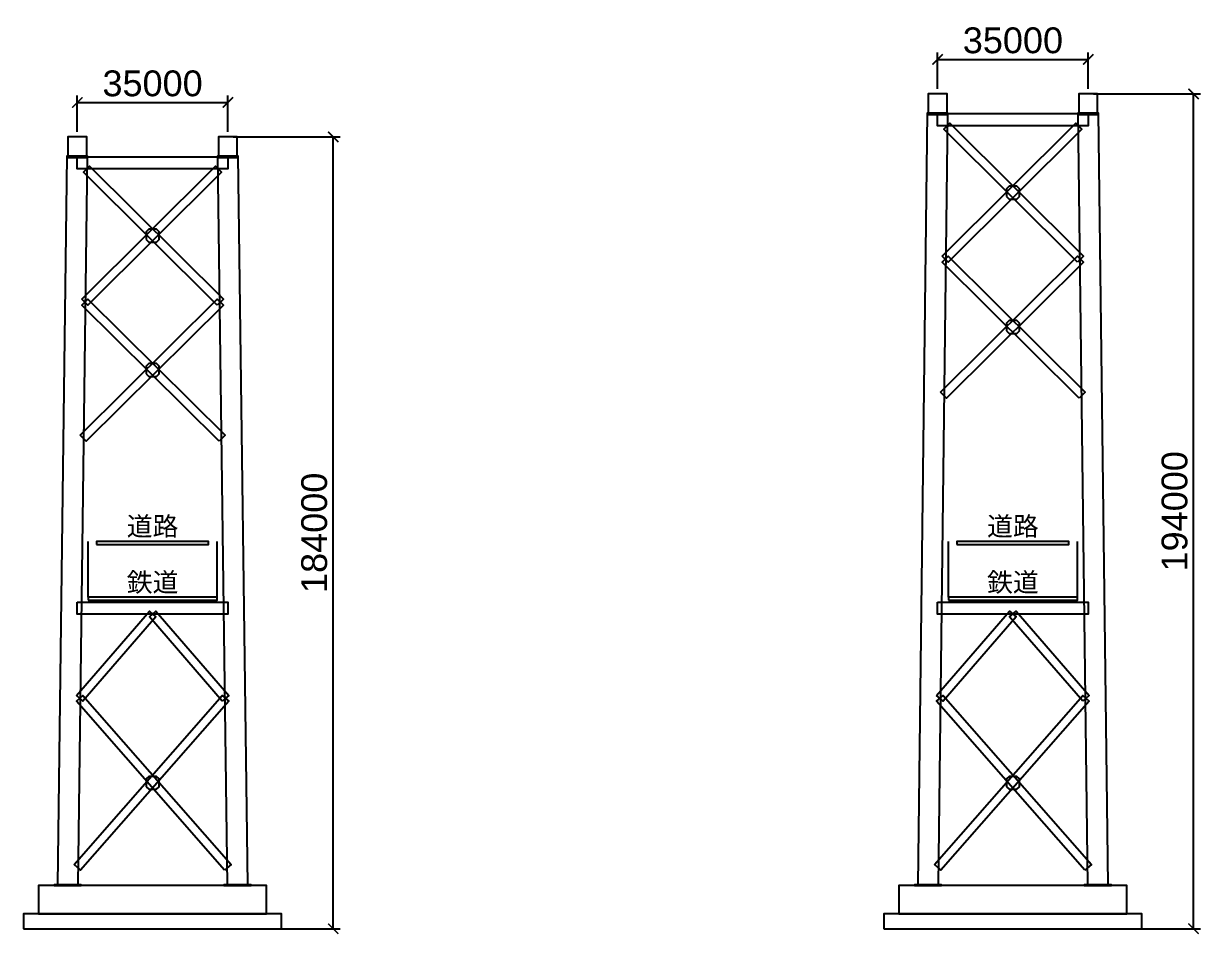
# Model space of a CAD drawing. Header units: millimetres. Extents: x -1650700 to 4843600, y -1001327 to 451686.
# Drawn here: x 4570000 to 4843600, y -1001327 to -789663 of the extents above; entities that cross this region are included whole.
import ezdxf
from ezdxf.enums import TextEntityAlignment as Align

# ---------------------------------------------------------------- set-up
doc = ezdxf.new("R2010")
doc.units = ezdxf.units.MM
for name, color, linetype, lineweight in [('D-BMK-AXIS', 7, 'Continuous', 13), ('D-STR-BASE', 7, 'Continuous', 25), ('D-STR-DIM', 7, 'Continuous', 13), ('D-STR-RAIL', 7, 'Continuous', 25), ('D-STR-ROAD', 7, 'Continuous', 25), ('D-STR-TOWR', 7, 'Continuous', 25), ('D-STR-TRUS', 7, 'Continuous', 25), ('D-STR-TXT', 7, 'Continuous', 13)]:
    doc.layers.add(name, color=color, linetype=linetype, lineweight=lineweight)
doc.styles.add('OpenSansCondensed-Light', font='OpenSansCondensed-Light.ttf')
doc.styles.add('SETO_UNICODE', font='Arial Unicode.ttf')
doc.dimstyles.new('EZDXF', dxfattribs={"dimtxt": 0.25, "dimasz": 0.175, "dimexe": 0.375, "dimexo": 0.125, "dimgap": 0.1, "dimtad": 1, "dimlfac": 100, "dimzin": 12, "dimdsep": 46, "dimtxsty": 'OpenSansCondensed-Light', "dimblk": 'ARCHTICK', "dimcen": 2.5, "dimazin": 3, "dimtfac": 0.5, "dimtmove": 2, "dimatfit": 3})

# ---------------------------------------------------------------- blocks, each defined once
blk = doc.blocks.new('_ARCHTICK')
at = {"color": 0, "linetype": 'BYBLOCK', "const_width": 0.15}
blk.add_lwpolyline([(-0.5, -0.5), (0.5, 0.5)], dxfattribs=at)

msp = doc.modelspace()

# ---------------------------------------------------------------- linework, layer by layer
at = {"layer": 'D-BMK-AXIS', "color": 7}
for points in [[(4573000, -1000000), (4627000, -1000000)], [(4773000, -1000000), (4827000, -1000000)]]:
    msp.add_lwpolyline(points, dxfattribs=at)
at = {"layer": 'D-STR-BASE', "color": 7}
for points in [[(4573500, -996500), (4626500, -996500), (4626500, -989950), (4573500, -989950)], [(4773500, -996500), (4826500, -996500), (4826500, -989950), (4773500, -989950)], [(4570000, -1000000), (4630000, -1000000), (4630000, -996500), (4570000, -996500)], [(4770000, -1000000), (4830000, -1000000), (4830000, -996500), (4770000, -996500)]]:
    msp.add_lwpolyline(points, close=True, dxfattribs=at)
at = {"layer": 'D-STR-RAIL', "color": 7}
for points in [[(4585000, -923685), (4615000, -923685), (4615000, -922985), (4585000, -922985)], [(4785000, -923685), (4815000, -923685), (4815000, -922985), (4785000, -922985)]]:
    msp.add_lwpolyline(points, close=True, dxfattribs=at)
at = {"layer": 'D-STR-ROAD', "color": 7}
for points in [[(4587000, -910685), (4613000, -910685), (4613000, -909985), (4587000, -909985)], [(4787000, -910685), (4813000, -910685), (4813000, -909985), (4787000, -909985)]]:
    msp.add_lwpolyline(points, close=True, dxfattribs=at)
at = {"layer": 'D-STR-TOWR', "color": 7}
for points in [[(4780300, -810800), (4784700, -810800), (4784700, -806000), (4780300, -806000)], [(4815300, -810800), (4819700, -810800), (4819700, -806000), (4815300, -806000)], [(4777863, -989770), (4782663, -989770), (4784900, -810500), (4780100, -810500)], [(4782500, -810600), (4817500, -810600), (4817500, -813400), (4782500, -813400)], [(4817337, -989770), (4822137, -989770), (4819900, -810500), (4815100, -810500)], [(4783571.9, -843681), (4814632.3, -812791), (4816042.6, -814209), (4784982.3, -845099)], [(4815017.7, -845099), (4783957.4, -814209), (4785367.7, -812791), (4816428.1, -843681)], [(4580300, -820800), (4584700, -820800), (4584700, -816000), (4580300, -816000)], [(4615300, -820800), (4619700, -820800), (4619700, -816000), (4615300, -816000)], [(4577863, -989770), (4582663, -989770), (4584900, -820500), (4580100, -820500)], [(4582500, -820600), (4617500, -820600), (4617500, -823400), (4582500, -823400)], [(4617337, -989770), (4622137, -989770), (4619900, -820500), (4615100, -820500)], [(4583547.3, -853680.6), (4614634.8, -822790.6), (4616044.5, -824209.4), (4584957, -855099.4)], [(4615043, -855099.4), (4583955.5, -824209.4), (4585365.2, -822790.6), (4616452.7, -853680.6)], [(4798500, -829845), (4799100, -830445), (4800900, -830445), (4801500, -829845), (4801500, -828045), (4800900, -827445), (4799100, -827445), (4798500, -828045)], [(4598500, -839845), (4599100, -840445), (4600900, -840445), (4601500, -839845), (4601500, -838045), (4600900, -837445), (4599100, -837445), (4598500, -838045)], [(4783178.1, -875290.3), (4815018.4, -843680.3), (4816427.4, -845099.7), (4784587.2, -876709.7)], [(4815412.8, -876709.7), (4783572.6, -845099.7), (4784981.6, -843680.3), (4816821.9, -875290.3)], [(4583130.7, -885289.5), (4615044.2, -853679.5), (4616451.6, -855100.5), (4584538.1, -886710.5)], [(4615461.9, -886710.5), (4583548.4, -855100.5), (4584955.8, -853679.5), (4616869.3, -885289.5)], [(4798500, -861095), (4799100, -861695), (4800900, -861695), (4801500, -861095), (4801500, -859295), (4800900, -858695), (4799100, -858695), (4798500, -859295)], [(4598500, -871095), (4599100, -871695), (4600900, -871695), (4601500, -871095), (4601500, -869295), (4600900, -868695), (4599100, -868695), (4598500, -869295)], [(4582500, -924085), (4617500, -924085), (4617500, -926885), (4582500, -926885)], [(4782500, -924085), (4817500, -924085), (4817500, -926885), (4782500, -926885)], [(4582278.8, -945835.6), (4599243.8, -926230.6), (4600756.2, -927539.4), (4583791.2, -947144.4)], [(4616208.8, -947144.4), (4599243.8, -927539.4), (4600756.2, -926230.6), (4617721.2, -945835.6)], [(4782247.5, -945834.9), (4799244.4, -926229.9), (4800755.6, -927540.1), (4783758.6, -947145.1)], [(4816241.4, -947145.1), (4799244.4, -927540.1), (4800755.6, -926229.9), (4817752.5, -945834.9)], [(4581765.5, -985040), (4616213.8, -945830), (4617716.3, -947150), (4583268, -986360)], [(4616732, -986360), (4582283.7, -947150), (4583786.2, -945830), (4618234.5, -985040)], [(4781762.9, -985039.6), (4816246, -945829.6), (4817747.9, -947150.4), (4783264.7, -986360.4)], [(4816735.3, -986360.4), (4782252.1, -947150.4), (4783754, -945829.6), (4818237.1, -985039.6)], [(4598500, -966995), (4599100, -967595), (4600900, -967595), (4601500, -966995), (4601500, -965195), (4600900, -964595), (4599100, -964595), (4598500, -965195)], [(4798500, -966995), (4799100, -967595), (4800900, -967595), (4801500, -966995), (4801500, -965195), (4800900, -964595), (4799100, -964595), (4798500, -965195)], [(4577113, -989950), (4583413, -989950), (4583413, -989770), (4577113, -989770)], [(4616587, -989950), (4622887, -989950), (4622887, -989770), (4616587, -989770)], [(4777113, -989950), (4783413, -989950), (4783413, -989770), (4777113, -989770)], [(4816587, -989950), (4822887, -989950), (4822887, -989770), (4816587, -989770)]]:
    msp.add_lwpolyline(points, close=True, dxfattribs=at)
at = {"layer": 'D-STR-TRUS', "color": 7}
for points in [[(4585000, -922985), (4585000, -909985)], [(4615000, -922985), (4615000, -909985)], [(4785000, -922985), (4785000, -909985)], [(4815000, -922985), (4815000, -909985)]]:
    msp.add_lwpolyline(points, dxfattribs=at)

# ---------------------------------------------------------------- texts
at = {"layer": 'D-STR-TXT', "color": 7, "style": 'SETO_UNICODE'}
for s, p in [('道路', (4600000, -906485)), ('道路', (4800000, -906485)), ('鉄道', (4600000, -919485)), ('鉄道', (4800000, -919485))]:
    msp.add_text(s, height=4400, dxfattribs=at).set_placement(p, align=Align.MIDDLE_CENTER)

# ---------------------------------------------------------------- dimensions: what is measured, and where the dimension line sits
at = {"layer": 'D-STR-DIM', "color": 7}
for base, p1, p2 in [((4782500, -798000), (4782500, -806000), (4817500, -806000)), ((4582500, -808000), (4582500, -816000), (4617500, -816000))]:
    msp.add_linear_dim(base=base, p1=p1, p2=p2, dimstyle='EZDXF', override={"dimtxt": 6000, "dimasz": 2400, "dimexe": 1600, "dimexo": 1200, "dimgap": 1400, "dimtad": 1, "dimdec": 0, "dimlfac": 1, "dimlunit": 2, "dimtxsty": 'SETO_UNICODE', "dimclrd": 7, "dimclre": 7, "dimclrt": 7}, dxfattribs=at).render()
for base, p1, p2 in [((4842000, -1000000), (4817500, -1000000), (4817500, -806000)), ((4642000, -1000000), (4617500, -1000000), (4617500, -816000))]:
    msp.add_linear_dim(base=base, p1=p1, p2=p2, angle=90, dimstyle='EZDXF', override={"dimtxt": 6000, "dimasz": 2400, "dimexe": 1600, "dimexo": 1200, "dimgap": 1400, "dimtad": 1, "dimdec": 0, "dimlfac": 1, "dimlunit": 2, "dimtxsty": 'SETO_UNICODE', "dimclrd": 7, "dimclre": 7, "dimclrt": 7}, dxfattribs=at).render()

doc.saveas('drawing.dxf')
